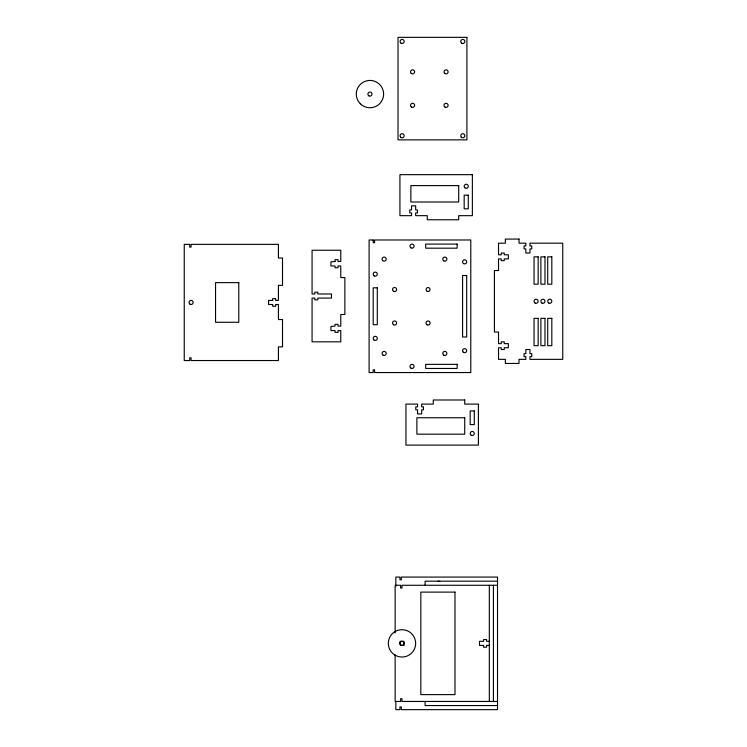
<?xml version="1.0" encoding="UTF-8"?>
<svg xmlns="http://www.w3.org/2000/svg" width="747" height="747" viewBox="0 0 747 747"><rect width="100%" height="100%" fill="white"/><g stroke="black" fill="none" stroke-linecap="round" stroke-linejoin="round"><path stroke-width="1.12" d="M497.521 581.175L425.09 581.175L425.09 585.274M497.521 585.274L401.989 585.274L401.989 588.01L400.616 588.01L400.616 585.274L395.154 585.274L395.154 632.905M399.934 641.309L404.034 641.309M489.322 641.309L486.586 641.309L486.586 639.535L483.58 639.535L483.58 641.309L479.481 641.309L479.481 645.408L483.58 645.408L483.58 647.191L486.586 647.191L486.586 645.408L489.322 645.408M400.962 645.408L404.034 645.408L404.034 642.336M497.521 701.452L401.989 701.452L401.989 698.716L400.616 698.716L400.616 701.452L395.154 701.452L395.154 654.979M497.521 705.551L425.09 705.551L425.09 701.452M493.422 585.274L493.422 701.452M489.322 585.274L489.322 701.452M399.934 642.336L399.934 644.39M395.835 586.376L395.835 577.076L399.934 577.076L399.934 579.812L401.307 579.812L401.307 577.076L497.521 577.076L497.521 709.65L401.307 709.65L401.307 706.914L399.934 706.914L399.934 709.65L395.835 709.65L395.835 701.508M437.723 581.446A2.054 2.054 0 0 1 439.778 581.446M335.011 261.469L330.93 261.861L330.93 265.96L335.029 265.96L335.029 267.734L338.036 267.734L338.036 265.96L340.772 265.96L340.772 277.576L344.871 277.576L344.871 314.478L340.772 314.478L340.772 326.094L338.017 326.094L338.017 324.319L335.011 324.319L335.011 326.094L330.93 326.495L330.93 330.594L335.029 330.594L335.029 332.368L338.036 332.368L338.036 330.594L340.772 330.594L340.772 341.818L312.069 341.818L312.069 298.081L314.804 298.081L314.804 299.855L317.811 299.855L317.811 298.081L331.472 298.081L331.472 293.982L317.811 293.982L317.811 292.198L314.804 292.198L314.804 293.982L312.069 293.982L312.069 250.245L340.772 250.245L340.772 261.469L338.017 261.469L338.017 259.695L335.011 259.695L335.011 261.469M466.903 37.35L398.02 37.35L398.02 139.857L466.903 139.857L466.903 37.35M472.375 174.667L399.934 174.667L399.934 215.668L411.55 215.668L411.55 212.932L409.776 212.932L409.776 209.926L411.55 209.926L411.55 205.827L415.659 205.827L415.659 209.926L417.433 209.926L417.433 212.932L415.659 212.932L415.659 215.668L427.275 215.668L427.275 219.767L458.705 219.767L458.705 215.668L472.375 215.668L472.375 174.667M458.705 185.601L410.869 185.601L410.869 201.998L458.705 201.998L458.705 185.601M468.276 195.163L464.176 195.163L464.176 208.833L468.276 208.833L468.276 195.163M519.016 239.077L505.355 239.077L505.355 243.177L498.52 243.177L498.52 254.792L501.246 254.792L501.246 253.018L504.253 253.018L504.253 254.792L508.362 254.792L508.362 258.901L504.253 258.901L504.253 260.675L501.246 260.675L501.246 258.901L498.52 258.901L498.52 270.517L494.421 270.517L494.421 332.023L498.52 332.023L498.52 343.639L501.246 343.639L501.246 341.855L504.253 341.855L504.253 343.639L508.362 343.639L508.362 347.738L504.253 347.738L504.253 349.512L501.246 349.512L501.246 347.738L498.52 347.738L498.52 359.354L505.355 359.354L505.355 363.453L519.016 363.453L519.016 359.354L525.851 359.354L525.851 356.618L524.077 356.618L524.077 353.611L525.851 353.611L525.851 349.512L529.95 349.512L529.95 353.611L531.733 353.611L531.733 356.618L529.95 356.618L529.95 359.354L562.752 359.354L562.752 243.177L529.95 243.177L529.95 245.912L531.733 245.912L531.733 248.919L529.95 248.919L529.95 253.018L525.851 253.018L525.851 248.919L524.077 248.919L524.077 245.912L525.851 245.912L525.851 243.177L519.016 243.177L519.016 239.077M373.201 239.983L369.102 239.983L369.102 372.557L373.201 372.557L373.201 369.821L374.574 369.821L374.574 372.557L470.787 372.557L470.787 239.983L374.574 239.983L374.574 242.71L373.201 242.71L373.201 239.983M457.127 244.082L425.687 244.082L425.687 248.181L457.127 248.181L457.127 244.082M189.71 244.362L184.248 244.362L184.248 360.54L189.71 360.54L189.71 357.804L191.083 357.804L191.083 360.54L278.416 360.54L278.416 346.869L282.515 346.869L282.515 319.539L278.416 319.539L278.416 304.505L275.68 304.505L275.68 306.279L272.674 306.279L272.674 304.505L268.575 304.505L268.575 300.406L272.674 300.406L272.674 298.623L275.68 298.623L275.68 300.406L278.416 300.406L278.416 285.373L282.515 285.373L282.515 258.032L278.416 258.032L278.416 244.362L191.083 244.362L191.083 247.098L189.71 247.098L189.71 244.362M538.157 256.847L534.049 256.847L534.049 284.187L538.157 284.187L538.157 256.847M544.983 256.847L540.884 256.847L540.884 284.187L544.983 284.187L544.983 256.847M551.818 256.847L547.719 256.847L547.719 284.187L551.818 284.187L551.818 256.847M466.688 275.512L462.589 275.512L462.589 337.018L466.688 337.018L466.688 275.512M238.779 282.637L215.547 282.637L215.547 322.274L238.779 322.274L238.779 282.637M377.3 287.819L373.201 287.819L373.201 324.721L377.3 324.721L377.3 287.819M538.157 318.353L534.049 318.353L534.049 345.684L538.157 345.684L538.157 318.353M544.983 318.353L540.884 318.353L540.884 345.684L544.983 345.684L544.983 318.353M551.818 318.353L547.719 318.353L547.719 345.684L551.818 345.684L551.818 318.353M457.127 364.359L425.687 364.359L425.687 368.458L457.127 368.458L457.127 364.359M464.718 399.99L433.279 399.99L433.279 404.099L421.663 404.099L421.663 406.826L423.446 406.826L423.446 409.832L421.663 409.832L421.663 413.931L417.564 413.931L417.564 409.832L415.79 409.832L415.79 406.826L417.564 406.826L417.564 404.099L405.948 404.099L405.948 445.1L478.388 445.1L478.388 404.099L464.718 404.099L464.718 399.99M474.289 410.925L470.18 410.925L470.18 424.595L474.289 424.595L474.289 410.925M464.718 417.76L416.882 417.76L416.882 434.166L464.718 434.166L464.718 417.76M454.998 592.11L420.832 592.11L420.832 694.617L454.998 694.617L454.998 592.11M360.287 103.758A13.67 13.67 0 0 0 383.146 97.633A13.67 13.67 0 0 0 366.413 80.891A13.67 13.67 0 0 0 360.287 103.758M368.925 95.868A2.054 2.054 0 0 0 371.997 94.094A2.054 2.054 0 0 0 368.925 92.32A2.054 2.054 0 0 0 368.925 95.868M400.672 42.896A2.054 2.054 0 0 0 404.099 41.981A2.054 2.054 0 0 0 401.587 39.47A2.054 2.054 0 0 0 400.672 42.896M461.777 43.223A2.054 2.054 0 0 0 464.858 41.449A2.054 2.054 0 0 0 461.777 39.675A2.054 2.054 0 0 0 461.777 43.223M400.672 137.205A2.054 2.054 0 0 0 404.099 136.29A2.054 2.054 0 0 0 401.587 133.778A2.054 2.054 0 0 0 400.672 137.205M461.357 137.205A2.054 2.054 0 0 0 464.783 136.29A2.054 2.054 0 0 0 462.272 133.778A2.054 2.054 0 0 0 461.357 137.205M411.13 73.309A2.054 2.054 0 0 0 414.557 72.394A2.054 2.054 0 0 0 412.045 69.882A2.054 2.054 0 0 0 411.13 73.309M444.614 73.309A2.054 2.054 0 0 0 448.041 72.394A2.054 2.054 0 0 0 445.529 69.882A2.054 2.054 0 0 0 444.614 73.309M445.035 107.12A2.054 2.054 0 0 0 448.116 105.346A2.054 2.054 0 0 0 445.035 103.572A2.054 2.054 0 0 0 445.035 107.12M411.55 107.12A2.054 2.054 0 0 0 414.632 105.346A2.054 2.054 0 0 0 411.55 103.572A2.054 2.054 0 0 0 411.55 107.12M190.055 304.225A2.054 2.054 0 0 0 193.128 302.451A2.054 2.054 0 0 0 190.055 300.677A2.054 2.054 0 0 0 190.055 304.225M541.911 303.039A2.054 2.054 0 0 0 544.983 301.265A2.054 2.054 0 0 0 541.911 299.491A2.054 2.054 0 0 0 541.911 303.039M535.076 303.039A2.054 2.054 0 0 0 538.157 301.265A2.054 2.054 0 0 0 535.076 299.491A2.054 2.054 0 0 0 535.076 303.039M548.746 303.039A2.054 2.054 0 0 0 551.818 301.265A2.054 2.054 0 0 0 548.746 299.491A2.054 2.054 0 0 0 548.746 303.039M464.774 187.73A2.054 2.054 0 0 0 468.201 186.815A2.054 2.054 0 0 0 465.698 184.304A2.054 2.054 0 0 0 464.774 187.73M471.208 435.258A2.054 2.054 0 0 0 474.289 433.484A2.054 2.054 0 0 0 471.208 431.701A2.054 2.054 0 0 0 471.208 435.258M373.808 339.838A2.054 2.054 0 0 0 377.235 338.914A2.054 2.054 0 0 0 374.723 336.402A2.054 2.054 0 0 0 373.808 339.838M374.228 275.923A2.054 2.054 0 0 0 377.3 274.149A2.054 2.054 0 0 0 374.228 272.375A2.054 2.054 0 0 0 374.228 275.923M463.616 263.626A2.054 2.054 0 0 0 466.688 261.852A2.054 2.054 0 0 0 463.616 260.068A2.054 2.054 0 0 0 463.616 263.626M463.187 352.136A2.054 2.054 0 0 0 466.623 351.221A2.054 2.054 0 0 0 464.111 348.709A2.054 2.054 0 0 0 463.187 352.136M410.999 368.178A2.054 2.054 0 0 0 414.071 366.403A2.054 2.054 0 0 0 410.999 364.629A2.054 2.054 0 0 0 410.999 368.178M410.999 247.901A2.054 2.054 0 0 0 414.071 246.127A2.054 2.054 0 0 0 410.999 244.353A2.054 2.054 0 0 0 410.999 247.901M382.688 260.563A2.054 2.054 0 0 0 386.115 259.648A2.054 2.054 0 0 0 383.603 257.136A2.054 2.054 0 0 0 382.688 260.563M443.793 260.89A2.054 2.054 0 0 0 446.874 259.116A2.054 2.054 0 0 0 443.793 257.341A2.054 2.054 0 0 0 443.793 260.89M383.118 355.198A2.054 2.054 0 0 0 386.19 353.424A2.054 2.054 0 0 0 383.118 351.641A2.054 2.054 0 0 0 383.118 355.198M443.793 355.198A2.054 2.054 0 0 0 446.874 353.424A2.054 2.054 0 0 0 443.793 351.641A2.054 2.054 0 0 0 443.793 355.198M393.566 291.302A2.054 2.054 0 0 0 396.648 289.519A2.054 2.054 0 0 0 393.566 287.744A2.054 2.054 0 0 0 393.566 291.302M393.566 324.786A2.054 2.054 0 0 0 396.648 323.012A2.054 2.054 0 0 0 393.566 321.229A2.054 2.054 0 0 0 393.566 324.786M427.051 324.786A2.054 2.054 0 0 0 430.132 323.012A2.054 2.054 0 0 0 427.051 321.229A2.054 2.054 0 0 0 427.051 324.786M427.088 291.237A1.98 1.98 0 0 0 430.057 289.519A1.98 1.98 0 0 0 427.088 287.81A1.98 1.98 0 0 0 427.088 291.237M395.154 655.203A13.67 13.67 0 0 0 415.659 643.363A13.67 13.67 0 0 0 395.154 631.523A13.67 13.67 0 0 0 395.154 655.203M400.962 645.137A2.054 2.054 0 0 0 404.034 643.363A2.054 2.054 0 0 0 400.962 641.589A2.054 2.054 0 0 0 400.962 645.137"/></g></svg>
